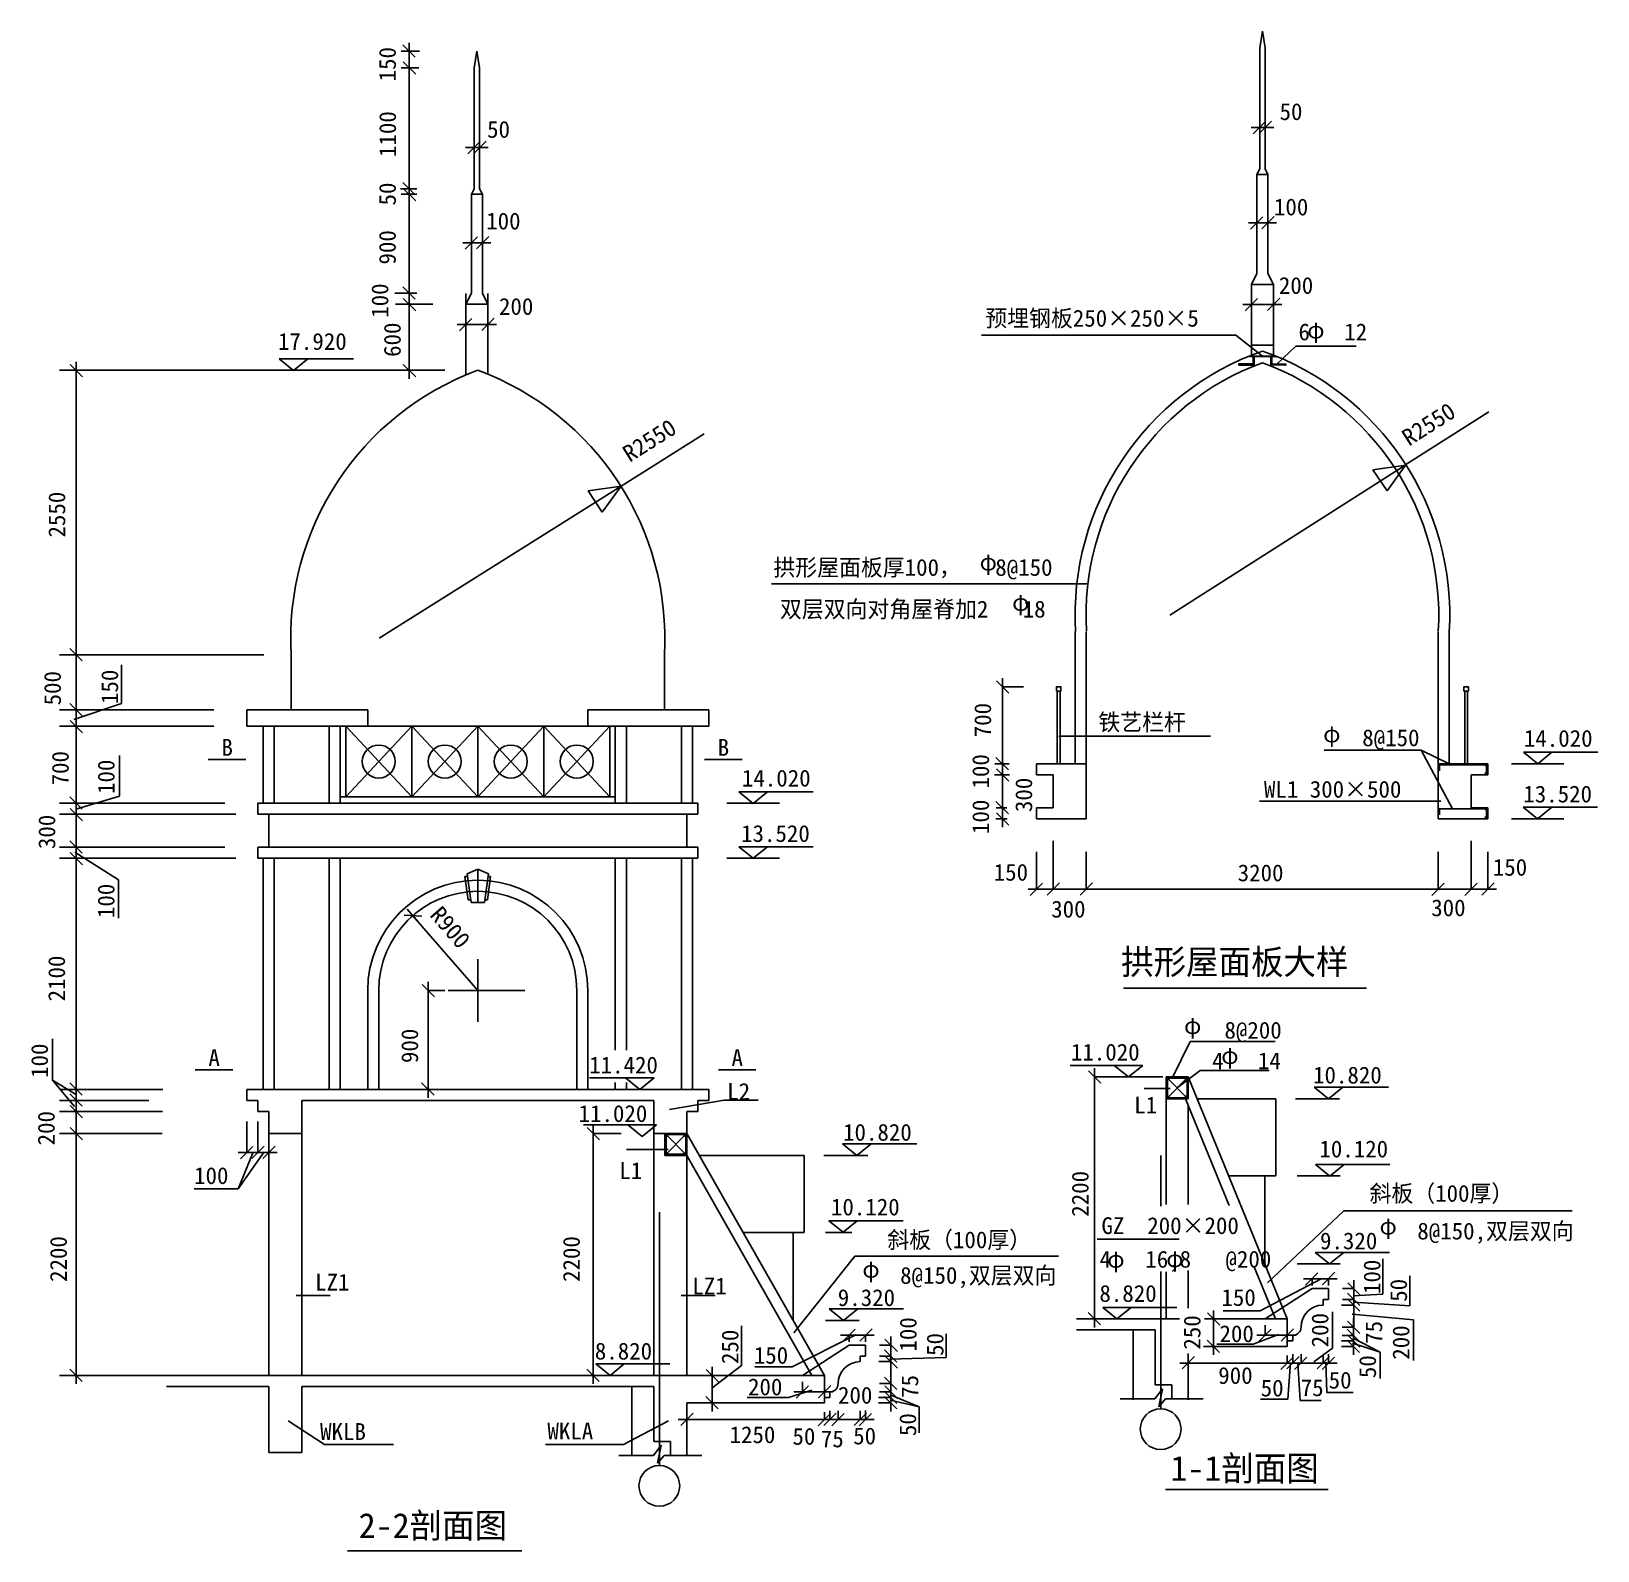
# Model space of a CAD drawing. Header units: metres. Extents: x 3264 to 17499, y 319 to 14130.
import ezdxf

# ---------------------------------------------------------------- set-up
doc = ezdxf.new("R2010")
doc.units = ezdxf.units.M
for name, color, linetype in [('AXIS', 3, 'Continuous'), ('DOTE', 1, 'Continuous'), ('PUB_DIM', 3, 'Continuous'), ('PUB_TEXT', 7, 'Continuous'), ('REIN', 1, 'Continuous'), ('TEXT', 4, 'Continuous'), ('WALL', 4, 'Continuous'), ('框架梁', 4, 'Continuous')]:
    doc.layers.add(name, color=color, linetype=linetype)

# ---------------------------------------------------------------- blocks, each defined once
blk = doc.blocks.new('_DIMX')
blk.add_line((-77.83, 0), (77.83, 0))
at = {"color": 6}
blk.add_lwpolyline([(-57.94, -57.94), (54.29, 54.29)], dxfattribs=at)

msp = doc.modelspace()

# ---------------------------------------------------------------- hatches: boundary and pattern name
at = {"layer": 'AXIS'}
h = msp.add_hatch(dxfattribs=at)
h.set_pattern_fill('SOLID')
h.paths.add_polyline_path([(14377.28, 11175.73), (14367.28, 11175.73), (14367.28, 11106.72), (14237.95, 11106.72), (14237.95, 11096.72), (14377.28, 11096.72)])
h = msp.add_hatch(dxfattribs=at)
h.set_pattern_fill('SOLID')
h.paths.add_polyline_path([(14577.28, 11170.73), (14577.28, 11175.73), (14327.28, 11175.73), (14327.28, 11170.73)])
h = msp.add_hatch(dxfattribs=at)
h.set_pattern_fill('SOLID')
h.paths.add_polyline_path([(14527.28, 11175.73), (14537.28, 11175.73), (14537.28, 11106.72), (14666.6, 11106.72), (14666.6, 11096.72), (14527.28, 11096.72)])
at = {"layer": 'REIN'}
h = msp.add_hatch(dxfattribs=at)
h.set_pattern_fill('SOLID')
h.paths.add_polyline_path([(16486.5, 7455.66, 1), (16476.5, 7455.66, 1)])
h = msp.add_hatch(dxfattribs=at)
h.set_pattern_fill('SOLID')
h.paths.add_polyline_path([(16486.5, 7384.47, 1), (16476.5, 7384.47, 1)])
h = msp.add_hatch(dxfattribs=at)
h.set_pattern_fill('SOLID')
h.paths.add_polyline_path([(16486.5, 7055.66, 1), (16476.5, 7055.66, 1)])
h = msp.add_hatch(dxfattribs=at)
h.set_pattern_fill('SOLID')
h.paths.add_polyline_path([(16486.5, 6984.47, 1), (16476.5, 6984.47, 1)])
h = msp.add_hatch(dxfattribs=at)
h.set_pattern_fill('SOLID')
h.paths.add_polyline_path([(13604.12, 4606.18, 1), (13594.12, 4606.18, 1)])
h = msp.add_hatch(dxfattribs=at)
h.set_pattern_fill('SOLID')
h.paths.add_polyline_path([(13751.33, 4606.18, -1), (13761.33, 4606.18, -1)])
h = msp.add_hatch(dxfattribs=at)
h.set_pattern_fill('SOLID')
h.paths.add_polyline_path([(13604.12, 4445.65, -1), (13594.12, 4445.65, -1)])
h = msp.add_hatch(dxfattribs=at)
h.set_pattern_fill('SOLID')
h.paths.add_polyline_path([(13751.33, 4445.65, 1), (13761.33, 4445.65, 1)])
h = msp.add_hatch(dxfattribs=at)
h.set_pattern_fill('SOLID')
h.paths.add_polyline_path([(9047.38, 4092.64, 1), (9037.38, 4092.64, 1)])
h = msp.add_hatch(dxfattribs=at)
h.set_pattern_fill('SOLID')
h.paths.add_polyline_path([(9194.59, 4092.64, -1), (9204.59, 4092.64, -1)])
h = msp.add_hatch(dxfattribs=at)
h.set_pattern_fill('SOLID')
h.paths.add_polyline_path([(9047.38, 3932.11, -1), (9037.38, 3932.11, -1)])
h = msp.add_hatch(dxfattribs=at)
h.set_pattern_fill('SOLID')
h.paths.add_polyline_path([(9194.59, 3932.11, 1), (9204.59, 3932.11, 1)])

# ---------------------------------------------------------------- linework, layer by layer
for p, q in [((14427.28, 13979.88), (14452.28, 14129.88)), ((14452.28, 14129.88), (14477.28, 13979.88)), ((14427.28, 12879.88), (14427.28, 13979.88)), ((14477.28, 12879.88), (14477.28, 13979.88)), ((7288.1, 13798.37), (7313.1, 13948.37)), ((7313.1, 13948.37), (7313.1, 13948.37)), ((7313.1, 13948.37), (7338.1, 13798.37)), ((7288.1, 12698.37), (7288.1, 13798.37)), ((14427.28, 12879.88), (14402.28, 12829.88)), ((14502.28, 12829.88), (14402.28, 12829.88)), ((14402.28, 11929.88), (14402.28, 12829.88)), ((14477.28, 12879.88), (14502.28, 12829.88)), ((14502.28, 11929.88), (14502.28, 12829.88)), ((7288.1, 12698.37), (7263.1, 12648.37)), ((7338.1, 12698.37), (7363.1, 12648.37)), ((7363.1, 12648.37), (7263.1, 12648.37)), ((7263.1, 11748.37), (7263.1, 12648.37)), ((7363.1, 11748.37), (7363.1, 12648.37)), ((14402.28, 11929.88), (14352.28, 11829.88)), ((14352.28, 11829.88), (14352.28, 11175.73)), ((14352.28, 11829.88), (14552.28, 11829.88)), ((14502.28, 11929.88), (14552.28, 11829.88)), ((14552.28, 11175.73), (14552.28, 11829.88)), ((7263.1, 11748.37), (7213.1, 11648.37)), ((7363.1, 11748.37), (7413.1, 11648.37)), ((7213.1, 11648.37), (7413.1, 11648.37)), ((7213.1, 11648.37), (7213.1, 11004.97)), ((7413.1, 11011.93), (7413.1, 11648.37)), ((15755.6, 10187.37), (15457.08, 10144.97)), ((15457.08, 10144.97), (15585.7, 9952.13)), ((15585.7, 9952.13), (15756.44, 10187.9)), ((8622.87, 9994.41), (8324.35, 9952.01)), ((8452.97, 9759.17), (8623.71, 9994.94)), ((8324.35, 9952.01), (8452.97, 9759.17)), ((4082.34, 8370.29), (4082.34, 8019.6)), ((4082.34, 8019.6), (3650.75, 7874.08)), ((6321.3, 7812.69), (8321.3, 7812.69)), ((4064.69, 7546.72), (4064.69, 7178.74)), ((4872.1, 7510.18), (5213.48, 7510.18)), ((9381.99, 7510.18), (9723.37, 7510.18)), ((4064.69, 7178.74), (3668.69, 7058.71)), ((4056.88, 6417.51), (3660.28, 6667.56)), ((4056.88, 6069.87), (4056.88, 6417.51)), ((7204.63, 6448.21), (7233.43, 6235.69)), ((7204.63, 6448.21), (7228.9, 6448.21)), ((7225.3, 6472.21), (7321.3, 6513.69)), ((7225.3, 6472.21), (7261.3, 6211.69)), ((7321.3, 6513.69), (7321.3, 6211.69)), ((7321.3, 6513.69), (7417.3, 6472.21)), ((7381.3, 6211.69), (7417.3, 6472.21)), ((7409.17, 6235.69), (7437.97, 6448.21)), ((7413.7, 6448.21), (7437.97, 6448.21)), ((7233.43, 6235.69), (7257.7, 6235.69)), ((7261.3, 6211.69), (7381.3, 6211.69)), ((7384.9, 6235.69), (7409.17, 6235.69)), ((13188.29, 5433.04), (15398.3, 5433.04)), ((3457.5, 4971.82), (3457.5, 4596.39)), ((3457.5, 4596.39), (3655.36, 4355.36)), ((3665.31, 4469.71), (3457.5, 4596.39)), ((4753.42, 4689.93), (5094.79, 4689.93)), ((9507.65, 4689.93), (9849.02, 4689.93)), ((5380.82, 3943.6), (5142.68, 3609.51)), ((5142.68, 3609.51), (5278.57, 3941.43)), ((4743.05, 3609.51), (5142.68, 3609.51)), ((15545.63, 2971.89), (15545.63, 2651.89)), ((14432.25, 2500.68), (14991.33, 2793.47)), ((15792.59, 2816.46), (15792.59, 2546.46)), ((15792.59, 2546.46), (15275.73, 2578.9)), ((15545.63, 2651.89), (15277.31, 2635.58)), ((14094.29, 2500.68), (14432.25, 2500.68)), ((15089.3, 2160.06), (15089.3, 2490.06)), ((15825, 2417.59), (15269.28, 2470.69)), ((9719.27, 2362.32), (9719.27, 2001.62)), ((10179.52, 1991.02), (10756.35, 2279.89)), ((11577.53, 2289.3), (11577.53, 2076.15)), ((14367.81, 2196.27), (14597.83, 2285.33)), ((15825, 2047.59), (15825, 2417.59)), ((14037.16, 2196.27), (14367.81, 2196.27)), ((15089.3, 2160.06), (14919.49, 2036.43)), ((15521.16, 2124.18), (15271.58, 2206.16)), ((15276.24, 2250.47), (15521.16, 2124.18)), ((9719.27, 2001.62), (9448.7, 1796.69)), ((11577.53, 2076.15), (11062.83, 2059.13)), ((14684.52, 1698.01), (14708.9, 2030.3)), ((14794.83, 1683.83), (14774.83, 2023.83)), ((15036.57, 1757.49), (15029.59, 2031.85)), ((15521.16, 1884.18), (15521.16, 2124.18)), ((9839.46, 1991.02), (10179.52, 1991.02)), ((9768.42, 1711.63), (10146.58, 1711.63)), ((10146.58, 1711.63), (10357.36, 1779.77)), ((11333.25, 1627.7), (11070.24, 1736.27)), ((15276.57, 1757.49), (15036.57, 1757.49)), ((11072.19, 1687.57), (11333.25, 1627.7)), ((11333.25, 1390.07), (11333.25, 1627.7)), ((14434.52, 1698.01), (14684.52, 1698.01)), ((14984.83, 1683.83), (14794.83, 1683.83)), ((13571.16, 874.46), (15049.27, 874.46)), ((6136.91, 319.42), (7720.73, 319.42))]:
    msp.add_line(p, q)
at = {"layer": 'AXIS'}
for p, q in [((6624.39, 13948.37), (6791.6, 13948.37)), ((6698.82, 13949.37), (6698.82, 13950.37)), ((6698.82, 13798.37), (6698.82, 13948.37)), ((6624.39, 13798.37), (6786.27, 13798.37)), ((6673.44, 13798.37), (6698.82, 13798.37)), ((6698.82, 13797.37), (6698.82, 13796.37)), ((6698.82, 12699.37), (6698.82, 13797.37)), ((7338.1, 12698.37), (7338.1, 13798.37)), ((14426.98, 13254.92), (14426.68, 13254.92)), ((14427.28, 13291.91), (14427.28, 13254.92)), ((14427.28, 13254.92), (14477.28, 13254.92)), ((14477.28, 13291.91), (14477.28, 13254.92)), ((14477.58, 13254.92), (14477.88, 13254.92)), ((7288.1, 13110.4), (7288.1, 13073.41)), ((7338.1, 13110.4), (7338.1, 13073.41)), ((7287.8, 13073.41), (7287.5, 13073.41)), ((7288.1, 13073.41), (7338.1, 13073.41)), ((7338.4, 13073.41), (7338.7, 13073.41)), ((6619.16, 12698.37), (6768.38, 12698.37)), ((6673.44, 12698.37), (6698.82, 12698.37)), ((6698.82, 12699.37), (6698.82, 12700.37)), ((6698.82, 12648.37), (6698.82, 12698.37)), ((6623.44, 12648.37), (6768.38, 12648.37)), ((6623.44, 12648.37), (6768.38, 12648.37)), ((6698.82, 12647.37), (6698.82, 12646.37)), ((6698.82, 11749.37), (6698.82, 12647.37)), ((7263.1, 12480.4), (7263.1, 12208.03)), ((7363.1, 12480.4), (7363.1, 12208.03)), ((14401.98, 12389.54), (14401.68, 12389.54)), ((14402.28, 12441.91), (14402.28, 12389.54)), ((14402.28, 12389.54), (14502.28, 12389.54)), ((14502.28, 12441.91), (14502.28, 12389.54)), ((14502.58, 12389.54), (14502.88, 12389.54)), ((7262.1, 12208.03), (7261.1, 12208.03)), ((7263.1, 12208.03), (7363.1, 12208.03)), ((7364.1, 12208.03), (7365.1, 12208.03)), ((6566.48, 11748.37), (6768.38, 11748.37)), ((6623.44, 11748.37), (6698.82, 11748.37)), ((6698.82, 11749.37), (6698.82, 11750.37)), ((6698.82, 11648.37), (6698.82, 11748.37)), ((7213.1, 11745.37), (7213.1, 11464.83)), ((7413.1, 11745.37), (7413.1, 11464.83)), ((14352.28, 11706.88), (14352.28, 11646.34)), ((14552.28, 11706.88), (14552.28, 11646.34)), ((6573.44, 11648.37), (6698.82, 11648.37)), ((6698.82, 11649.37), (6698.82, 11650.37)), ((6698.82, 11048.47), (6698.82, 11648.37)), ((6913.1, 11648.37), (6698.82, 11648.37)), ((6698.82, 11647.37), (6698.82, 11646.37)), ((14351.98, 11646.34), (14351.68, 11646.34)), ((14352.28, 11646.34), (14552.28, 11646.34)), ((14552.58, 11646.34), (14552.88, 11646.34)), ((7212.1, 11464.83), (7211.1, 11464.83)), ((7213.1, 11464.83), (7413.1, 11464.83)), ((7414.1, 11464.83), (7415.1, 11464.83)), ((14210.57, 11367.48), (11898.86, 11367.48)), ((14210.57, 11367.48), (14452.28, 11175.73)), ((14352.28, 11277.65), (14552.28, 11277.65)), ((14755.23, 11266.72), (14581.89, 11104.76)), ((15303.44, 11266.72), (14755.23, 11266.72)), ((14367.28, 11106.72), (14237.95, 11106.72)), ((14237.95, 11106.72), (14237.95, 11096.72)), ((14327.28, 11175.73), (14577.28, 11175.73)), ((14527.28, 11175.73), (14527.28, 11096.72)), ((14537.28, 11175.73), (14537.28, 11106.72)), ((7021.3, 11048.47), (3520.72, 11048.47)), ((3670.45, 8463.69), (3670.45, 11047.47)), ((7021.3, 11048.47), (6698.82, 11048.47)), ((6698.82, 11047.47), (6698.82, 11046.47)), ((14377.28, 11096.72), (14237.95, 11096.72)), ((16509.14, 10670.91), (15756.57, 10191.12)), ((9379.18, 10470.16), (8623.71, 9994.94)), ((13609.75, 8822.44), (15755.73, 10190.58)), ((6426.3, 8612.69), (8622.87, 9994.41)), ((12855.24, 9108.59), (9989.52, 9108.59)), ((5375.73, 8462.69), (3520.72, 8462.69)), ((5375.73, 8462.69), (3520.72, 8462.69)), ((3670.45, 8463.69), (3670.45, 8464.69)), ((3670.45, 7962.69), (3670.45, 8462.69)), ((5625.73, 8462.69), (5625.73, 7962.69)), ((9016.88, 8462.69), (9016.88, 7962.69)), ((12280.33, 8172.44), (12088.85, 8172.44)), ((12088.85, 7473.44), (12088.85, 8171.44)), ((4921.3, 7962.69), (3520.72, 7962.69)), ((4921.3, 7962.69), (3520.72, 7962.69)), ((3670.45, 7963.69), (3670.45, 7964.69)), ((3670.45, 7812.69), (3670.45, 7962.69)), ((3670.45, 7961.69), (3670.45, 7960.69)), ((4921.3, 7812.69), (3520.72, 7812.69)), ((4921.3, 7812.69), (3523.38, 7812.69)), ((3670.45, 7811.69), (3670.45, 7810.69)), ((3670.45, 7113.69), (3670.45, 7811.69)), ((6721.3, 7812.69), (6121.3, 7172.69)), ((6121.3, 7812.69), (6721.3, 7172.69)), ((6121.3, 7172.69), (6121.3, 7812.69)), ((7321.3, 7812.69), (6721.3, 7172.69)), ((6721.3, 7812.69), (7321.3, 7172.69)), ((6721.3, 7812.69), (6721.3, 7172.69)), ((7321.3, 7812.69), (7321.3, 7172.69)), ((7921.3, 7812.69), (7321.3, 7172.69)), ((7321.3, 7812.69), (7921.3, 7172.69)), ((7921.3, 7812.69), (7921.3, 7172.69)), ((8521.3, 7812.69), (7921.3, 7172.69)), ((7921.3, 7812.69), (8521.3, 7172.69)), ((8521.3, 7812.69), (8521.3, 7172.69)), ((12601.58, 7723.63), (13981.69, 7723.63)), ((15893.72, 7595.09), (15013.69, 7595.09)), ((16150.33, 7472.44), (15893.72, 7595.09)), ((16179.07, 7063.52), (15893.72, 7595.09)), ((12151.17, 7472.44), (12021.44, 7472.44)), ((12151.17, 7472.44), (12021.44, 7472.44)), ((12088.85, 7473.44), (12088.85, 7474.44)), ((12088.85, 7372.44), (12088.85, 7472.44)), ((16714.8, 7472.44), (17192.49, 7472.44)), ((12153.98, 7372.44), (12018.6, 7372.44)), ((12100.33, 7372.44), (12088.85, 7372.44)), ((12088.85, 7073.44), (12088.85, 7371.44)), ((12088.85, 7371.44), (12088.85, 7370.44)), ((16073.72, 7133.29), (14425.15, 7133.29)), ((5021.3, 7112.69), (3520.72, 7112.69)), ((5021.3, 7112.69), (3520.72, 7112.69)), ((5121.3, 7012.69), (3520.72, 7012.69)), ((5121.3, 7012.69), (3520.72, 7012.69)), ((3670.45, 7113.69), (3670.45, 7114.69)), ((3670.45, 7012.69), (3670.45, 7112.69)), ((3670.45, 6713.69), (3670.45, 7011.69)), ((3670.45, 7011.69), (3670.45, 7010.69)), ((9585.78, 7112.69), (10063.47, 7112.69)), ((12129.7, 7072.44), (12033.82, 7072.44)), ((12088.85, 7073.44), (12088.85, 7074.44)), ((12100.33, 7072.44), (12088.85, 7072.44)), ((12088.85, 6972.44), (12088.85, 7072.44)), ((12133.92, 6972.44), (12029.85, 6972.44)), ((12088.85, 6971.44), (12088.85, 6970.44)), ((16714.8, 6972.44), (17192.49, 6972.44)), ((5021.3, 6712.69), (3520.72, 6712.69)), ((5021.3, 6712.69), (3520.72, 6712.69)), ((3670.45, 6713.69), (3670.45, 6714.69)), ((3670.45, 6612.69), (3670.45, 6712.69)), ((12550.33, 6772.44), (12550.33, 6332.66)), ((12550.33, 6772.44), (12550.33, 6332.66)), ((16350.33, 6772.44), (16350.33, 6332.66)), ((16350.33, 6772.44), (16350.33, 6332.66)), ((5121.3, 6612.69), (3520.72, 6612.69)), ((5021.3, 6612.69), (3520.72, 6612.69)), ((3670.45, 6611.69), (3670.45, 6610.69)), ((3670.71, 6611.69), (3670.71, 4513.69)), ((9585.78, 6612.69), (10063.47, 6612.69)), ((12400.33, 6672.44), (12400.33, 6332.66)), ((12850.33, 6672.44), (12850.33, 6332.66)), ((12850.33, 6672.44), (12850.33, 6332.66)), ((16050.33, 6672.44), (16050.33, 6332.66)), ((16050.33, 6672.44), (16050.33, 6332.66)), ((16500.33, 6672.44), (16500.33, 6332.66)), ((12399.33, 6332.66), (12398.33, 6332.66)), ((12400.33, 6332.66), (12550.33, 6332.66)), ((12551.33, 6332.66), (12552.33, 6332.66)), ((12551.33, 6332.66), (12849.33, 6332.66)), ((12851.33, 6332.66), (16049.33, 6332.66)), ((16349.33, 6332.66), (16051.33, 6332.66)), ((16349.33, 6332.66), (16348.33, 6332.66)), ((16350.33, 6332.66), (16500.33, 6332.66)), ((16501.33, 6332.66), (16502.33, 6332.66)), ((7321.3, 5412.69), (6730.26, 6091.42)), ((6730.92, 6090.66), (6741.27, 6078.77)), ((7021.3, 5412.69), (6869, 5412.69)), ((6869, 5411.69), (6869, 4513.69)), ((13631.7, 4615.57), (13794.32, 4948.45)), ((13794.32, 4948.45), (14568.97, 4948.45)), ((13548.04, 4626.23), (12926.24, 4626.23)), ((12926.24, 4626.13), (12926.24, 2426.33)), ((13677.6, 4525.9), (13885.45, 4683.08)), ((13885.45, 4683.08), (14512.58, 4683.08)), ((4458, 4512.69), (3520.72, 4512.69)), ((4458, 4512.69), (3520.72, 4512.69)), ((3670.71, 4513.69), (3670.71, 4514.69)), ((3670.71, 4512.69), (3670.71, 4412.69)), ((3670.71, 4413.69), (3670.71, 4414.69)), ((7021.3, 4512.69), (6869, 4512.69)), ((14752.28, 4426.23), (15151.89, 4426.23)), ((4331.39, 4412.69), (3520.72, 4412.69)), ((4331.39, 4412.69), (3520.72, 4412.69)), ((4455.47, 4312.69), (3520.72, 4312.69)), ((4455.47, 4312.69), (3520.72, 4312.69)), ((3670.71, 4412.69), (3670.71, 4312.69)), ((3670.71, 4411.69), (3670.71, 4410.69)), ((3670.71, 4313.69), (3670.71, 4314.69)), ((3670.71, 4312.69), (3670.71, 4112.69)), ((3670.71, 4311.69), (3670.71, 4310.69)), ((5221.3, 4221.42), (5221.3, 3938.62)), ((5321.3, 4221.42), (5321.3, 3938.62)), ((5321.3, 4221.42), (5321.3, 3938.62)), ((4452.78, 4112.69), (3520.72, 4112.69)), ((4452.78, 4112.69), (3520.72, 4112.69)), ((3670.71, 4111.69), (3670.71, 1913.69)), ((3670.71, 4111.69), (3670.71, 4110.69)), ((5421.3, 4121.42), (5421.3, 3938.62)), ((8624.78, 4112.69), (8369.5, 4112.69)), ((8369.5, 4111.69), (8369.5, 1913.69)), ((5220.3, 3938.62), (5221.3, 3938.62)), ((5221.3, 3938.62), (5321.3, 3938.62)), ((5320.3, 3938.62), (5319.3, 3938.62)), ((5321.3, 3938.62), (5421.3, 3938.62)), ((5322.3, 3938.62), (5323.3, 3938.62)), ((5422.3, 3938.62), (5423.3, 3938.62)), ((10466, 3912.69), (10865.61, 3912.69)), ((14768.45, 3726.23), (15159.44, 3726.23)), ((15192.28, 3409.02), (14498.53, 2753.63)), ((15192.28, 3409.02), (17266.56, 3409.02)), ((10482.17, 3212.69), (10721.83, 3212.69)), ((13694.57, 3151.6), (12949.86, 3151.6)), ((10746.6, 2996.54), (10194.62, 2300.38)), ((10746.6, 2996.54), (12598.36, 2996.54)), ((14768.45, 2926.23), (15159.44, 2926.23)), ((14902.94, 2791.62), (14902.84, 2791.62)), ((14903.04, 2791.62), (15053.04, 2791.62)), ((14903.04, 2731.23), (14903.04, 2791.62)), ((15053.04, 2731.23), (15053.04, 2791.62)), ((15053.14, 2791.62), (15053.24, 2791.62)), ((5979.21, 2638.06), (5669.38, 2638.06)), ((9479.21, 2638.06), (9169.38, 2638.06)), ((15180.12, 2701.23), (15283.03, 2701.23)), ((15180.12, 2601.23), (15283.03, 2601.23)), ((15180.12, 2601.23), (15283.03, 2601.23)), ((15283.03, 2601.33), (15283.03, 2701.13)), ((15283.03, 2551.33), (15283.03, 2601.13)), ((13548.04, 2426.23), (12926.24, 2426.23)), ((14072.41, 2426.23), (14008.35, 2426.23)), ((14008.35, 2426.13), (14008.35, 2176.33)), ((15171.99, 2551.23), (15283.03, 2551.23)), ((15171.99, 2551.23), (15283.03, 2551.23)), ((15283.03, 2551.33), (15283.03, 2551.43)), ((15283.03, 2351.23), (15283.03, 2551.23)), ((10482.17, 2412.69), (10786.63, 2412.69)), ((10696.2, 2277.83), (10696.1, 2277.83)), ((10696.3, 2277.83), (10846.3, 2277.83)), ((10696.3, 2217.69), (10696.3, 2277.83)), ((10846.3, 2217.69), (10846.3, 2277.83)), ((10846.4, 2277.83), (10846.5, 2277.83)), ((14478.29, 2277.8), (14478.19, 2277.8)), ((14478.39, 2368.36), (14478.39, 2277.8)), ((14678.04, 2277.8), (14478.39, 2277.8)), ((14678.04, 2368.36), (14678.04, 2277.8)), ((14678.14, 2277.8), (14678.24, 2277.8)), ((15177.83, 2351.23), (15280.74, 2351.23)), ((15177.83, 2351.23), (15283.03, 2351.23)), ((15280.74, 2276.33), (15280.74, 2351.13)), ((15283.03, 2351.13), (15283.03, 2351.03)), ((10973.38, 2187.69), (11076.3, 2187.69)), ((11076.3, 2087.79), (11076.3, 2187.59)), ((14072.41, 2176.23), (14008.35, 2176.23)), ((15169.7, 2226.23), (15280.74, 2226.23)), ((15169.7, 2176.23), (15280.74, 2176.23)), ((15177.83, 2276.23), (15280.74, 2276.23)), ((15177.83, 2276.23), (15280.74, 2276.23)), ((15177.83, 2226.23), (15280.74, 2226.23)), ((15280.74, 2226.33), (15280.74, 2276.13)), ((15280.74, 2176.33), (15280.74, 2226.13)), ((10965.26, 2037.69), (11076.3, 2037.69)), ((10965.26, 2037.69), (11076.3, 2037.69)), ((10973.38, 2087.69), (11076.3, 2087.69)), ((10973.38, 2087.69), (11076.3, 2087.69)), ((11076.3, 2037.79), (11076.3, 2087.59)), ((11076.3, 1837.79), (11076.3, 2037.59)), ((13778.04, 2070.42), (13778.04, 2025.33)), ((13778.14, 2025.33), (14677.94, 2025.33)), ((14677.94, 2025.33), (14677.84, 2025.33)), ((14678.04, 2092.62), (14678.04, 2025.33)), ((14678.04, 2070.42), (14678.04, 2025.33)), ((14678.04, 2025.33), (14728.04, 2025.33)), ((14728.04, 2105.4), (14728.04, 2025.33)), ((14728.04, 2105.4), (14728.04, 2025.33)), ((14728.14, 2025.33), (14802.94, 2025.33)), ((14728.14, 2025.33), (14728.24, 2025.33)), ((14802.94, 2025.33), (14802.84, 2025.33)), ((14803.04, 2105.4), (14803.04, 2025.33)), ((14803.04, 2105.4), (14803.04, 2025.33)), ((14803.04, 2025.33), (15003.04, 2025.33)), ((15003.04, 2103.91), (15003.04, 2025.33)), ((15003.04, 2103.91), (15003.04, 2025.33)), ((15003.14, 2025.33), (15052.94, 2025.33)), ((15003.14, 2025.33), (15003.24, 2025.33)), ((15053.04, 2107), (15053.04, 2025.33)), ((5121.3, 1912.69), (3520.72, 1912.69)), ((8721.3, 1912.69), (8369.5, 1912.69)), ((9515.67, 1912.69), (9451.61, 1912.69)), ((9451.61, 1912.59), (9451.61, 1662.79)), ((10271.65, 1854.82), (10271.65, 1764.26)), ((10471.3, 1854.82), (10471.3, 1764.26)), ((10271.55, 1764.26), (10271.45, 1764.26)), ((10471.3, 1764.26), (10271.65, 1764.26)), ((10471.4, 1764.26), (10471.5, 1764.26)), ((10962.97, 1712.69), (11074.01, 1712.69)), ((10971.09, 1837.69), (11076.3, 1837.69)), ((10971.09, 1837.69), (11074.01, 1837.69)), ((10971.09, 1762.69), (11074.01, 1762.69)), ((10971.09, 1762.69), (11074.01, 1762.69)), ((10971.09, 1712.69), (11074.01, 1712.69)), ((11074.01, 1762.79), (11074.01, 1837.59)), ((11074.01, 1712.79), (11074.01, 1762.59)), ((11074.01, 1662.79), (11074.01, 1712.59)), ((9515.67, 1662.69), (9451.61, 1662.69)), ((10471.3, 1579.07), (10471.3, 1511.79)), ((10521.3, 1591.86), (10521.3, 1511.79)), ((10521.3, 1591.86), (10521.3, 1511.79)), ((10596.3, 1591.86), (10596.3, 1511.79)), ((10596.3, 1591.86), (10596.3, 1511.79)), ((10796.3, 1590.37), (10796.3, 1511.79)), ((10796.3, 1590.37), (10796.3, 1511.79)), ((10846.3, 1593.46), (10846.3, 1511.79)), ((10962.97, 1662.69), (11074.01, 1662.69)), ((9221.3, 1556.87), (9221.3, 1511.79)), ((9221.4, 1511.79), (10471.2, 1511.79)), ((10471.2, 1511.79), (10471.1, 1511.79)), ((10471.3, 1556.87), (10471.3, 1511.79)), ((10471.3, 1511.79), (10521.3, 1511.79)), ((10521.4, 1511.79), (10596.2, 1511.79)), ((10521.4, 1511.79), (10521.5, 1511.79)), ((10596.2, 1511.79), (10596.1, 1511.79)), ((10596.3, 1511.79), (10796.3, 1511.79)), ((10796.4, 1511.79), (10796.5, 1511.79)), ((10796.4, 1511.79), (10846.2, 1511.79))]:
    msp.add_line(p, q, dxfattribs=at)
for centre, radius in [((6421.3, 7492.69), 150), ((7021.3, 7492.69), 150), ((7621.3, 7492.69), 150), ((8221.3, 7492.69), 150), ((13527.4, 1423.72), 185), ((8971.11, 908.29), 185)]:
    msp.add_circle(centre, radius, dxfattribs=at)
for centre, start, end in [((8216.3, 8612.69), 110.18, 183.38), ((6426.3, 8612.69), 356.62, 69.82)]:
    msp.add_arc(centre, 2595, start, end, dxfattribs=at)
at = {"layer": 'DOTE'}
for p, q in [((13528.04, 3910.06), (13528.04, 3451.72)), ((8971.3, 3396.52), (8971.3, 1093.92)), ((13528.04, 2857.28), (13528.04, 1607.46)), ((13278.04, 2326.23), (13278.04, 1691.08)), ((8721.3, 1812.69), (8721.3, 1177.54)), ((13475.9, 1699.4), (13544.2, 1790.86)), ((13544.2, 1790.86), (13512.34, 1626.97)), ((13778.04, 1801.23), (13778.04, 1691.08)), ((13160.23, 1699.4), (13475.9, 1699.4)), ((13512.34, 1626.97), (13571.5, 1699.4)), ((13526.42, 1699.4), (13528.04, 1699.4)), ((13571.5, 1699.4), (13913.14, 1699.4)), ((9221.3, 1287.69), (9221.3, 1177.54)), ((8603.49, 1185.86), (8919.17, 1185.86)), ((8919.17, 1185.86), (8987.47, 1277.32)), ((8987.47, 1277.32), (8955.6, 1113.43)), ((8955.6, 1113.43), (9014.76, 1185.86)), ((8969.68, 1185.86), (8971.3, 1185.86)), ((9014.76, 1185.86), (9356.4, 1185.86))]:
    msp.add_line(p, q, dxfattribs=at)
at = {"layer": 'PUB_DIM'}
for p, q in [((5517.38, 11153), (5647.38, 11047.76)), ((6192.66, 11153), (5517.38, 11153)), ((5517.38, 11153), (5817.38, 11153)), ((5777.38, 11153), (5647.38, 11047.76)), ((16823.88, 7577.2), (17123.88, 7577.2)), ((17499.16, 7577.2), (16823.88, 7577.2)), ((16823.88, 7577.2), (16953.88, 7471.96)), ((17083.88, 7577.2), (16953.88, 7471.96)), ((9694.17, 7217.16), (9994.17, 7217.16)), ((10369.46, 7217.16), (9694.17, 7217.16)), ((9694.17, 7217.16), (9824.18, 7111.92)), ((9954.18, 7217.16), (9824.18, 7111.92)), ((16823.07, 7078.19), (17123.07, 7078.19)), ((17498.35, 7078.19), (16823.07, 7078.19)), ((16823.07, 7078.19), (16953.07, 6972.95)), ((17083.08, 7078.19), (16953.07, 6972.95)), ((9694.58, 6718.24), (9994.58, 6718.24)), ((10369.87, 6718.24), (9694.58, 6718.24)), ((9694.58, 6718.24), (9824.59, 6613)), ((9954.59, 6718.24), (9824.59, 6613)), ((12703.78, 4730.9), (13365.99, 4730.9)), ((13365.99, 4730.9), (12703.78, 4730.9)), ((13105.98, 4730.9), (13235.98, 4625.66)), ((13365.99, 4730.9), (13235.98, 4625.66)), ((8336.95, 4616.91), (8923.06, 4616.91)), ((8923.06, 4616.91), (8340.94, 4616.91)), ((8663.05, 4616.91), (8793.06, 4511.67)), ((8923.06, 4616.91), (8793.06, 4511.67)), ((14922.62, 4531.15), (15222.62, 4531.15)), ((15597.9, 4531.15), (14922.62, 4531.15)), ((14922.62, 4531.15), (15052.62, 4425.91)), ((15182.62, 4531.15), (15052.62, 4425.91)), ((8281.98, 4189.84), (8944.19, 4189.84)), ((8944.19, 4189.84), (8281.98, 4189.84)), ((8684.19, 4189.84), (8814.19, 4084.6)), ((8944.19, 4189.84), (8814.19, 4084.6)), ((10637.19, 4017.58), (10937.19, 4017.58)), ((11312.47, 4017.58), (10637.19, 4017.58)), ((10637.19, 4017.58), (10767.19, 3912.33)), ((10897.19, 4017.58), (10767.19, 3912.33)), ((14934.35, 3830.23), (15234.35, 3830.23)), ((15609.64, 3830.23), (14934.35, 3830.23)), ((14934.35, 3830.23), (15064.36, 3724.99)), ((15194.36, 3830.23), (15064.36, 3724.99)), ((10510.45, 3318.78), (10810.45, 3318.78)), ((11185.74, 3318.78), (10510.45, 3318.78)), ((10510.45, 3318.78), (10640.46, 3213.53)), ((10770.46, 3318.78), (10640.46, 3213.53)), ((14932.45, 3031.27), (15232.45, 3031.27)), ((15607.73, 3031.27), (14932.45, 3031.27)), ((14932.45, 3031.27), (15062.45, 2926.03)), ((15192.46, 3031.27), (15062.45, 2926.03)), ((10514.27, 2517.37), (10814.27, 2517.37)), ((11189.56, 2517.37), (10514.27, 2517.37)), ((10514.27, 2517.37), (10644.28, 2412.12)), ((10774.28, 2517.37), (10644.28, 2412.12)), ((13000.54, 2530.89), (13300.54, 2530.89)), ((13675.82, 2530.89), (13000.54, 2530.89)), ((13000.54, 2530.89), (13130.54, 2425.65)), ((13260.54, 2530.89), (13130.54, 2425.65)), ((8392.83, 2017.7), (8692.83, 2017.7)), ((9068.12, 2017.7), (8392.83, 2017.7)), ((8392.83, 2017.7), (8522.84, 1912.46)), ((8652.84, 2017.7), (8522.84, 1912.46))]:
    msp.add_line(p, q, dxfattribs=at)
at = {"layer": 'REIN'}
for p, q in [((16491.63, 7463.52), (16057.69, 7463.52)), ((16060.16, 7407.52), (16060.16, 7461.18)), ((16489.35, 7378.24), (16489.35, 7461.11)), ((16491.63, 7063.52), (16057.69, 7063.52)), ((16060.16, 7007.52), (16060.16, 7061.18)), ((16489.35, 6978.24), (16489.35, 7061.11)), ((13768.33, 4615.57), (13587.12, 4615.57)), ((13588.71, 4616.53), (13588.71, 4435.31)), ((13756.51, 4605.76), (13598.69, 4446.05)), ((13599.12, 4606.18), (13755.5, 4446.05)), ((13767.37, 4616.53), (13767.37, 4435.31)), ((13768.33, 4436.9), (13587.12, 4436.9)), ((9211.6, 4102.02), (9030.38, 4102.02)), ((9031.97, 4102.98), (9031.97, 3921.77)), ((9199.77, 4092.22), (9041.95, 3932.51)), ((9042.38, 4092.64), (9198.76, 3932.51)), ((9210.64, 4102.98), (9210.64, 3921.77)), ((9211.6, 3923.36), (9030.38, 3923.36))]:
    msp.add_line(p, q, dxfattribs=at)
for centre in [(13599.12, 4606.18), (9042.38, 4092.64)]:
    msp.add_circle(centre, 5, dxfattribs=at)
at = {"layer": 'TEXT'}
msp.add_line((5927.55, 1285.17), (6555.85, 1285.17), dxfattribs=at)
at = {"layer": 'WALL'}
for p, q in [((12750.33, 8672.44), (12750.33, 7472.44)), ((12850.33, 8672.44), (12850.33, 7472.44)), ((16050.33, 8672.44), (16050.33, 7472.44)), ((16150.33, 8672.44), (16150.33, 7472.44)), ((12587.83, 7472.44), (12587.83, 8132.44)), ((12612.83, 7472.44), (12612.83, 8132.44)), ((16291.72, 7472.44), (16291.72, 8132.44)), ((16316.72, 7472.44), (16316.72, 8132.44)), ((5221.3, 7812.69), (5221.3, 7962.69)), ((5221.3, 7962.69), (6321.3, 7962.69)), ((6321.3, 7812.69), (6321.3, 7962.69)), ((9421.3, 7962.69), (8321.3, 7962.69)), ((8321.3, 7812.69), (8321.3, 7962.69)), ((9421.3, 7812.69), (9421.3, 7962.69)), ((6321.3, 7812.69), (5221.3, 7812.69)), ((5371.3, 7112.69), (5371.3, 7812.69)), ((5471.3, 7112.69), (5471.3, 7812.69)), ((5971.3, 7112.69), (5971.3, 7812.69)), ((6071.3, 7112.69), (6071.3, 7812.69)), ((8321.3, 7812.69), (9421.3, 7812.69)), ((8571.3, 7112.69), (8571.3, 7812.69)), ((8671.3, 7112.69), (8671.3, 7812.69)), ((9171.3, 7112.69), (9171.3, 7812.69)), ((9271.3, 7112.69), (9271.3, 7812.69)), ((12400.33, 7472.44), (12400.33, 7372.44)), ((12850.33, 7472.44), (12400.33, 7472.44)), ((12850.33, 6972.44), (12850.33, 7472.44)), ((16050.33, 6972.44), (16050.33, 7472.44)), ((16050.33, 7472.44), (16500.33, 7472.44)), ((16500.33, 7472.44), (16500.33, 7372.44)), ((12400.33, 7372.44), (12550.33, 7372.44)), ((12550.33, 7372.44), (12550.33, 7072.44)), ((16500.33, 7372.44), (16350.33, 7372.44)), ((16350.33, 7372.44), (16350.33, 7072.44)), ((6071.3, 7172.69), (8571.3, 7172.69)), ((5321.3, 7012.69), (5321.3, 7112.69)), ((5321.3, 7112.69), (9321.3, 7112.69)), ((9321.3, 7012.69), (5321.3, 7012.69)), ((5421.3, 6712.69), (5421.3, 7012.69)), ((9221.3, 6712.69), (9221.3, 7012.69)), ((9321.3, 7012.69), (9321.3, 7112.69)), ((12400.33, 7072.44), (12400.33, 6972.44)), ((12550.33, 7072.44), (12400.33, 7072.44)), ((16350.33, 7072.44), (16500.33, 7072.44)), ((16500.33, 7072.44), (16500.33, 6972.44)), ((12400.33, 6972.44), (12850.33, 6972.44)), ((16500.33, 6972.44), (16050.33, 6972.44)), ((5321.3, 6612.69), (5321.3, 6712.69)), ((5321.3, 6712.69), (9321.3, 6712.69)), ((9321.3, 6612.69), (9321.3, 6712.69)), ((5321.3, 6612.69), (9321.3, 6612.69)), ((8571.3, 6612.69), (8571.3, 4867.92)), ((8671.3, 6612.69), (8671.3, 4867.92)), ((9171.3, 6612.69), (9171.3, 4512.69)), ((9271.3, 6612.69), (9271.3, 4512.69)), ((7321.3, 5696.08), (7321.3, 5125.97)), ((6321.3, 5412.69), (6321.3, 4512.69)), ((6421.3, 5412.69), (6421.3, 4512.69)), ((7748.67, 5412.69), (7052.65, 5412.69)), ((8221.3, 5412.69), (8221.3, 4512.69)), ((8321.3, 5412.69), (8321.3, 4512.69)), ((8571.3, 4575.87), (8571.3, 4512.69)), ((8671.3, 4575.87), (8671.3, 4512.69)), ((9256.11, 4512.69), (5221.3, 4512.69)), ((5221.3, 4512.69), (5221.3, 4412.69)), ((9561.32, 4414.83), (9063.28, 4329.98)), ((9421.3, 4512.69), (9221.3, 4512.69)), ((9421.3, 4512.69), (9421.3, 4412.69)), ((9869.81, 4414.83), (9561.32, 4414.83)), ((13615.32, 4521.37), (13376.11, 4521.37)), ((14573.49, 4426.23), (14573.49, 3726.23)), ((5221.3, 4412.69), (5321.3, 4412.69)), ((5321.3, 4412.69), (5321.3, 4312.69)), ((5321.3, 4312.69), (5421.3, 4312.69)), ((8921.3, 4412.69), (5721.3, 4412.69)), ((8921.3, 4112.69), (8921.3, 4412.69)), ((9221.3, 4112.69), (9221.3, 4312.69)), ((9321.3, 4312.69), (9221.3, 4312.69)), ((9421.3, 4412.69), (9321.3, 4412.69)), ((9321.3, 4412.69), (9321.3, 4312.69)), ((5421.3, 4112.69), (5721.3, 4112.69)), ((9021.3, 4112.69), (8921.3, 4112.69)), ((8921.3, 4112.69), (8921.3, 1912.69)), ((9050.77, 3964.6), (8672.84, 3964.6)), ((9334.94, 3912.69), (10287.21, 3912.69)), ((10287.21, 3912.69), (10287.21, 3212.69)), ((14473.49, 2926.23), (14473.49, 3726.23)), ((9732.67, 3212.69), (10287.21, 3212.69)), ((10187.21, 2412.69), (10187.21, 3212.69)), ((5421.3, 1812.69), (5421.3, 1212.69)), ((5721.3, 1812.69), (5721.3, 1212.69)), ((5599.11, 1499.75), (5927.55, 1285.17)), ((9055.83, 1499.75), (8646.89, 1285.17)), ((7936.03, 1285.17), (8646.89, 1285.17))]:
    msp.add_line(p, q, dxfattribs=at)
for points in [[(12580.33, 8132.44), (12620.33, 8132.44), (12620.33, 8172.44), (12580.33, 8172.44)], [(16324.22, 8132.44), (16284.22, 8132.44), (16284.22, 8172.44), (16324.22, 8172.44)]]:
    msp.add_lwpolyline(points, close=True, dxfattribs=at)
for centre, radius, start, end in [((15294.8, 8822.44), 2545, 109.33, 183.38), ((15294.8, 8822.44), 2445, 110.16, 183.38), ((13609.75, 8822.44), 2545, 356.62, 70.67), ((13609.75, 8822.44), 2445, 356.62, 69.84), ((7321.3, 5412.69), 1000, 0, 180), ((7321.3, 5412.69), 900, 0, 180)]:
    msp.add_arc(centre, radius, start, end, dxfattribs=at)
at = {"layer": '框架梁'}
for p, q in [((5371.3, 6612.69), (5371.3, 4512.69)), ((5471.3, 6612.69), (5471.3, 4512.69)), ((5971.3, 6612.69), (5971.3, 4512.69)), ((6071.3, 6612.69), (6071.3, 4512.69)), ((13778.04, 4626.23), (13578.04, 4626.23)), ((13578.04, 4626.23), (13578.04, 3465.91)), ((13778.04, 4626.23), (14678.04, 2426.23)), ((13778.04, 4626.23), (13778.04, 4426.23)), ((13778.04, 4426.23), (13578.04, 4426.23)), ((13751.81, 4426.23), (14148.83, 3455.75)), ((14573.49, 4426.23), (13859.86, 4426.23)), ((5421.3, 4312.69), (5421.3, 1912.69)), ((5721.3, 4412.69), (5721.3, 1912.69)), ((13778.04, 4362.12), (13778.04, 3465.91)), ((9021.3, 4112.69), (9021.3, 3912.69)), ((9221.3, 4112.69), (9021.3, 4112.69)), ((9221.3, 4112.69), (9221.3, 3912.69)), ((9221.3, 4112.69), (10471.3, 1912.69)), ((9221.3, 3912.69), (9021.3, 3912.69)), ((9219.92, 3912.69), (10356.29, 1912.69)), ((9221.3, 3910.27), (9221.3, 1912.69)), ((14573.49, 3726.23), (14146.22, 3726.23)), ((13578.04, 2855.47), (13578.04, 2426.23)), ((13778.04, 2865.16), (13778.04, 2522.74)), ((14373.74, 2905.97), (14569.99, 2426.23)), ((14903.04, 2701.23), (14478.39, 2426.23)), ((15053.04, 2701.23), (14903.04, 2701.23)), ((15003.04, 2601.23), (15053.04, 2601.23)), ((15003.04, 2551.23), (15003.04, 2601.23)), ((15053.04, 2601.23), (15053.04, 2701.23)), ((12762.98, 2426.23), (13699.97, 2426.23)), ((13924.59, 2426.23), (14678.04, 2426.23)), ((14678.04, 2176.23), (14678.04, 2426.23)), ((12762.98, 2326.23), (13478.04, 2326.23)), ((13478.04, 2326.23), (13478.04, 1826.23)), ((10696.3, 2187.69), (10271.65, 1912.69)), ((10846.3, 2187.69), (10696.3, 2187.69)), ((10846.3, 2087.69), (10846.3, 2187.69)), ((13916.84, 2176.23), (14678.04, 2176.23)), ((14678.04, 2226.23), (14728.04, 2226.23)), ((14728.04, 2226.23), (14728.04, 2276.23)), ((10796.3, 2037.69), (10796.3, 2087.69)), ((10796.3, 2087.69), (10846.3, 2087.69)), ((13778.04, 2112.55), (13778.04, 1699.4)), ((4495.62, 1912.69), (10471.3, 1912.69)), ((10471.3, 1662.69), (10471.3, 1912.69)), ((4490.84, 1812.69), (5421.3, 1812.69)), ((5721.3, 1812.69), (8921.3, 1812.69)), ((8921.3, 1812.69), (8921.3, 1312.69)), ((10471.3, 1712.69), (10521.3, 1712.69)), ((10521.3, 1712.69), (10521.3, 1762.69)), ((13478.04, 1826.23), (13628.04, 1826.23)), ((13628.04, 1826.23), (13628.04, 1699.4)), ((9221.3, 1662.69), (10471.3, 1662.69)), ((9221.3, 1662.69), (9221.3, 1185.86)), ((8921.3, 1312.69), (9071.3, 1312.69)), ((9071.3, 1312.69), (9071.3, 1185.86)), ((5421.3, 1212.69), (5721.3, 1212.69))]:
    msp.add_line(p, q, dxfattribs=at)
for centre, radius, start, end in [((15003.04, 2351.23), 200, 90, 180), ((14728.04, 2351.23), 75, 270, 0), ((10796.3, 1837.69), 200, 90, 180), ((10521.3, 1837.69), 75, 270, 0)]:
    msp.add_arc(centre, radius, start, end, dxfattribs=at)

# ---------------------------------------------------------------- block references
at = {"layer": 'AXIS'}
for p, rotation in [((6698.82, 13948.37), 270), ((6698.82, 13798.37), 90), ((14477.28, 13254.92), 180), ((7338.1, 13073.41), 180), ((6698.82, 12698.37), 270), ((6698.82, 12648.37), 90), ((14502.28, 12389.54), 180), ((7363.1, 12208.03), 180), ((6698.82, 11748.37), 270), ((6698.82, 11648.37), 90), ((14552.28, 11646.34), 180), ((7413.1, 11464.83), 180), ((3670.45, 11048.47), 90), ((6698.82, 11048.47), 90), ((3670.45, 8462.69), 270), ((12088.85, 8172.44), 90), ((3670.45, 7962.69), 270), ((3670.45, 7812.69), 90), ((12088.85, 7472.44), 270), ((12088.85, 7372.44), 90), ((3670.45, 7112.69), 270), ((12088.85, 7072.44), 270), ((3670.45, 7012.69), 90), ((12088.85, 6972.44), 90), ((3670.45, 6712.69), 270), ((3670.71, 6612.69), 90), ((12550.33, 6332.66), 180), ((12850.33, 6332.66), 180), ((16500.33, 6332.66), 180), ((6730.26, 6091.42), 131.05), ((6869, 5412.69), 90), ((12926.24, 4626.23), 90), ((3670.71, 4512.69), 270), ((6869, 4512.69), 270), ((3670.71, 4412.69), 270), ((3670.71, 4312.69), 90), ((3670.71, 4112.69), 90), ((8369.5, 4112.69), 90), ((5321.3, 3938.62), 180), ((5421.3, 3938.62), 180), ((15053.04, 2791.62), 180), ((15283.03, 2701.23), 90), ((15283.03, 2601.23), 270), ((15283.03, 2551.23), 270), ((12926.24, 2426.23), 270), ((14008.35, 2426.23), 90), ((15280.74, 2351.23), 90), ((10846.3, 2277.83), 180), ((14678.04, 2277.8), 180), ((15280.74, 2276.23), 270), ((15280.74, 2226.23), 90), ((11076.3, 2087.69), 270), ((11076.3, 2187.69), 90), ((14008.35, 2176.23), 270), ((15280.74, 2176.23), 270), ((11076.3, 2037.69), 90), ((13778.04, 2025.33), 180), ((14728.04, 2025.33), 180), ((15003.04, 2025.33), 180), ((3670.71, 1912.69), 270), ((8369.5, 1912.69), 270), ((9451.61, 1912.69), 90), ((11076.3, 1837.69), 270), ((9451.61, 1662.69), 270), ((10471.3, 1764.26), 180), ((11074.01, 1712.69), 270), ((11074.01, 1662.69), 270), ((11074.01, 1762.69), 90), ((9221.3, 1511.79), 180), ((10521.3, 1511.79), 180), ((10796.3, 1511.79), 180)]:
    msp.add_blockref('_DIMX', p, dxfattribs=dict(at, rotation=rotation))
for p in [(14427.28, 13254.92), (7288.1, 13073.41), (14402.28, 12389.54), (7263.1, 12208.03), (14352.28, 11646.34), (7213.1, 11464.83), (12400.33, 6332.66), (16050.33, 6332.66), (16350.33, 6332.66), (5221.3, 3938.62), (14903.04, 2791.62), (10696.3, 2277.83), (14478.39, 2277.8), (14678.04, 2025.33), (14803.04, 2025.33), (15053.04, 2025.33), (10271.65, 1764.26), (10471.3, 1511.79), (10596.3, 1511.79), (10846.3, 1511.79)]:
    msp.add_blockref('_DIMX', p, dxfattribs=at)

# ---------------------------------------------------------------- texts
for s, rotation, p in [('150', 90, (6576.36, 13674.87)), ('1100', 90, (6577.84, 12987.47)), ('50', 90, (6576.36, 12547.1)), ('900', 90, (6575.87, 12010.19)), ('100', 90, (6507.94, 11526.07)), ('600', 90, (6620.52, 11170.27)), ('R2550', 32.52, (15783.96, 10354.97)), ('R2550', 32.17, (8701.51, 10208.04)), ('2550', 90, (3571.69, 9528.7)), ('500', 90, (3532.56, 8002.59)), ('150', 90, (4052.04, 8015.28)), ('700', 90, (11986.54, 7712.89)), ('700', 90, (3603.23, 7275.5)), ('100', 90, (11967.98, 7247.3)), ('100', 90, (4019.75, 7197.53)), ('300', 90, (12359.5, 7033.09)), ('100', 90, (11967.98, 6833.73)), ('300', 90, (3481, 6696.47)), ('100', 90, (4019.24, 6069.49)), ('R900', 311.05, (6877.09, 6092.24)), ('2100', 90, (3569.86, 5312.11)), ('900', 90, (6778.76, 4751.8)), ('100', 90, (3414.78, 4616.71)), ('200', 90, (3475.2, 4003.53)), ('2200', 90, (12872.32, 3354.95)), ('2200', 90, (3586.42, 2762.11)), ('2200', 90, (8248.52, 2762.11)), ('100', 90, (15524.3, 2652.4)), ('50', 90, (15766.09, 2581.83)), ('100', 90, (11308.55, 2129.2)), ('250', 90, (13889.36, 2147.1)), ('200', 90, (15051.89, 2167.7)), ('250', 90, (9690.04, 2016.27)), ('50', 90, (11553.21, 2089.62)), ('75', 90, (15540.79, 2199.69)), ('200', 90, (15787.6, 2055.22)), ('50', 90, (15484.37, 1887.91)), ('75', 90, (11323.81, 1708.37)), ('50', 90, (11305.75, 1360.93))]:
    msp.add_text(s, height=153, rotation=rotation).set_placement(p)
for s, p in [('50', (14608.04, 13323.46)), ('50', (7405.74, 13161.91)), ('100', (14557.05, 12457.04)), ('100', (7397.77, 12329.01)), ('200', (14601.87, 11742.95)), ('200', (7513.83, 11552.46)), ('B', (4991.81, 7544.58)), ('B', (9501.7, 7544.58)), ('150', (12010.01, 6409.34)), ('3200', (14227.5, 6404.16)), ('150', (16546.15, 6454.82)), ('300', (12532.56, 6074.71)), ('300', (15986.46, 6086.53)), ('A', (4873.13, 4724.34)), ('A', (9627.36, 4724.34)), ('100', (4743.01, 3651.9)), ('150', (14079.83, 2544.25)), ('200', (14062.16, 2215.26)), ('150', (9829.87, 2018.89)), ('200', (9777.24, 1731.97)), ('900', (14051.07, 1835.38)), ('50', (14436.72, 1721.52)), ('75', (14800.32, 1723.98)), ('50', (15054.49, 1793.05)), ('200', (10595.01, 1656.28)), ('1250', (9609.47, 1297.08)), ('50', (10181.18, 1282.39)), ('50', (10732.95, 1285.97)), ('75', (10439.23, 1259.26))]:
    msp.add_text(s, height=153).set_placement(p)
msp.add_text('14.020', height=153, dxfattribs=at).set_placement((9721.97, 7264.92))
at = {"layer": 'PUB_DIM'}
for s, p in [('17.920', (5505.62, 11234.61)), ('14.020', (16828.62, 7626.82)), ('13.520', (16823.37, 7120.77)), ('13.520', (9714.37, 6761.64)), ('11.020', (12712.09, 4774.5)), ('11.420', (8333.86, 4657.66)), ('10.820', (14912.49, 4566.01)), ('11.020', (8237.39, 4216.24)), ('10.820', (10641, 4045.9)), ('10.120', (14969.99, 3894.44)), ('10.120', (10531.21, 3367.08)), ('9.320', (14975.75, 3058.85)), ('8.820', (12970.87, 2581.14)), ('9.320', (10593.1, 2543.04)), ('8.820', (8385.03, 2057.04))]:
    msp.add_text(s, height=153, dxfattribs=at).set_placement(p)
at = {"layer": 'PUB_TEXT'}
for s, p in [('拱形屋面板大样', (13168.16, 5557.74)), ('1-1剖面图', (13616.51, 954.68)), ('2-2剖面图', (6238.62, 434.17))]:
    msp.add_text(s, height=227, dxfattribs=at).set_placement(p)
at = {"layer": 'TEXT'}
for s, p in [('预埋钢板250×250×5', (11933.44, 11445.38)), ('6   12', (14779.79, 11321.46)), ('φ', (14859.11, 11338.1)), ('拱形屋面板厚100，   8@150', (10007.57, 9180.61)), ('φ', (11881.99, 9229.17)), ('双层双向对角屋脊加2   18', (10067.41, 8801.31)), ('φ', (12177.34, 8862.63)), ('铁艺栏杆', (12961.07, 7773.75)), ('φ', (15003.89, 7666.98)), ('   8@150', (15047.31, 7632.08)), ('WL1 300×500', (14466.26, 7164.05)), ('φ', (13739.57, 5015.82)), ('   8@200', (13795.09, 4974.04)), ('4   14', (13995.32, 4695.92)), ('φ', (14077.62, 4743.72)), ('L2', (9587.96, 4416.65)), ('L1', (13287.19, 4293.99)), ('L1', (8607.36, 3698)), ('斜板（100厚）', (15425.55, 3490.9)), ('GZ  200×200 ', (12989.35, 3197.5)), ('φ', (15516.35, 3193.03)), ('   8@150,双层双向', (15547.85, 3148.36)), ('斜板（100厚）', (11043.1, 3068.66)), ('4   16,8   @200', (12971.69, 2892.42)), ('φ', (13041.68, 2892.08)), ('φ', (13577.82, 2896.48)), ('φ', (10815.93, 2800.91)), ('   8@150,双层双向', (10847.52, 2745.22)), ('LZ1', (5842.71, 2683.96)), ('LZ1', (9271.29, 2648.24)), ('WKLB', (5888, 1325.6)), ('WKLA', (7954.06, 1330))]:
    msp.add_text(s, height=153, dxfattribs=at).set_placement(p)

doc.saveas('drawing.dxf')
